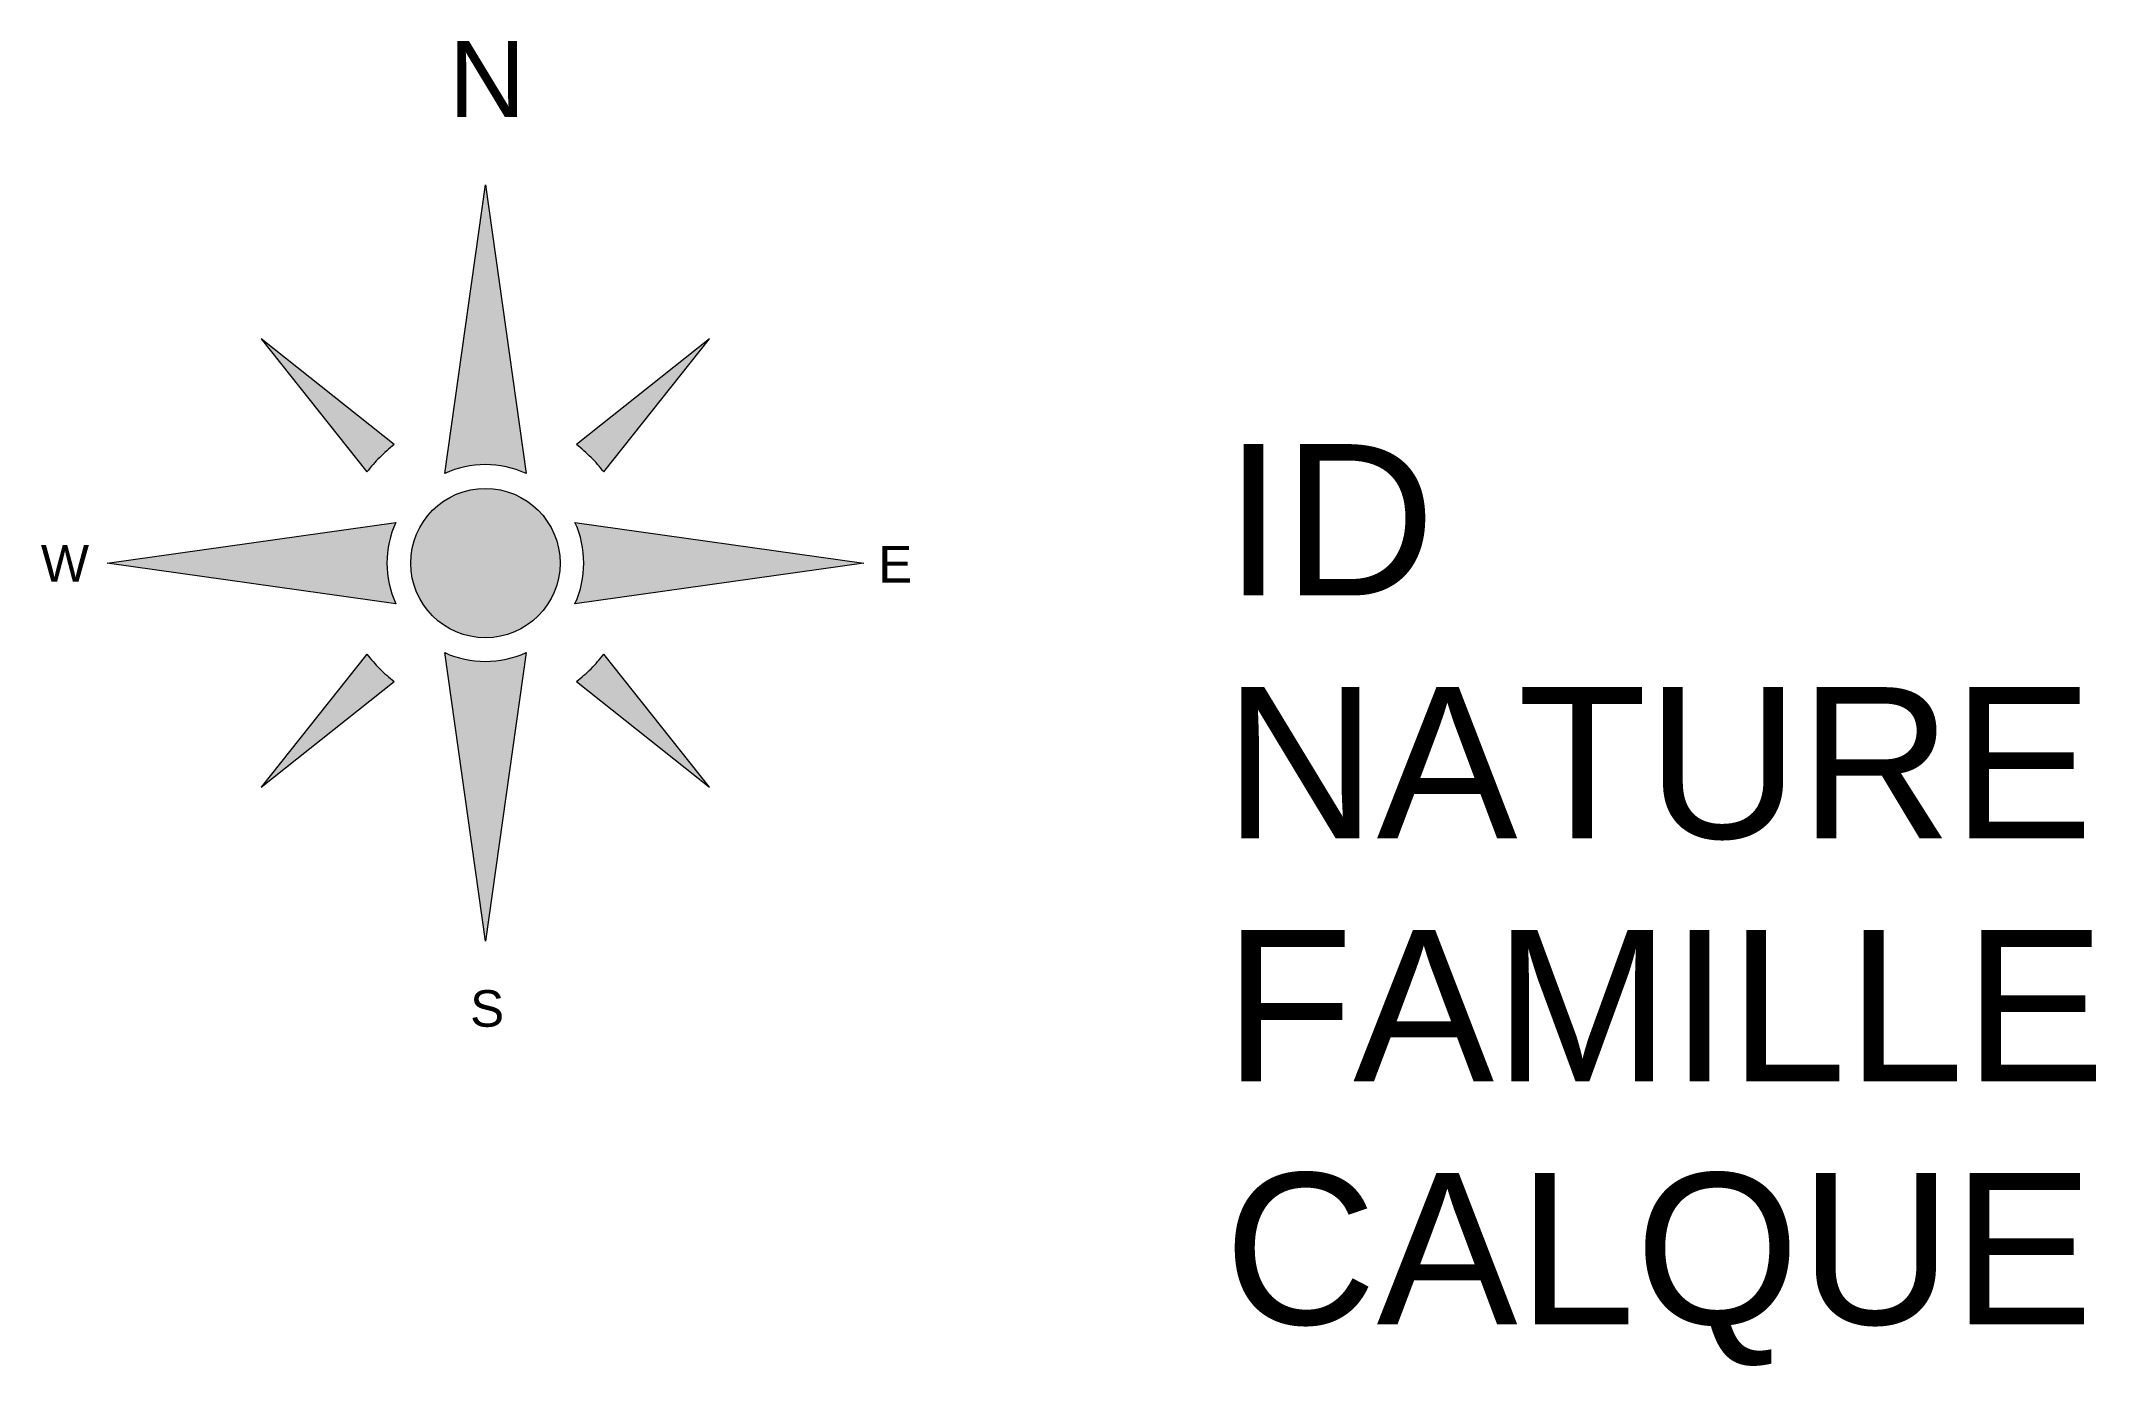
# Model space of a CAD drawing. Header units: metres. Extents: x 3268.38 to 3271.1, y 1729.27 to 1731.02.
import ezdxf
from ezdxf.enums import TextEntityAlignment as Align

# ---------------------------------------------------------------- set-up
doc = ezdxf.new("R2010")
doc.units = ezdxf.units.M
doc.linetypes.add('Socle_Continu', pattern=[2.5, 2.5, 0])
doc.layers.add('HABIL_SCI', color=7, linetype='Socle_Continu', lineweight=13)
doc.styles.get("Standard").update_dxf_attribs({"font": 'arial.ttf'})

msp = doc.modelspace()

# ---------------------------------------------------------------- hatches: boundary and pattern name
at = {"layer": 'HABIL_SCI', "linetype": 'Socle_Continu'}
h = msp.add_hatch(color=256, dxfattribs=at)
h.paths.add_polyline_path([(3268.9134, 1730.4473, -0.216351), (3269.0209, 1730.4473), (3268.9672, 1730.8288)])
h.paths.add_polyline_path([(3269.2634, 1730.6251), (3269.0876, 1730.4854, -0.064898), (3269.1237, 1730.4493)])
h.paths.add_polyline_path([(3269.0856, 1730.275), (3269.4672, 1730.3288), (3269.0856, 1730.3826, -0.216351)])
h.paths.add_polyline_path([(3269.2634, 1730.0325), (3269.1237, 1730.2084, -0.064898), (3269.0876, 1730.1723)])
h.paths.add_polyline_path([(3268.9672, 1729.8288), (3269.0209, 1730.2104, -0.216351), (3268.9134, 1730.2104)])
h.paths.add_polyline_path([(3268.8467, 1730.1723, -0.064898), (3268.8106, 1730.2084), (3268.6709, 1730.0325)])
h.paths.add_polyline_path([(3268.4672, 1730.3288), (3268.8487, 1730.275, -0.216351), (3268.8487, 1730.3826)])
h.paths.add_polyline_path([(3268.6709, 1730.6251), (3268.8106, 1730.4493, -0.064898), (3268.8467, 1730.4854)])
msp.add_hatch(color=256, dxfattribs=at).paths.add_polyline_path([(3269.0658, 1730.3288, 1), (3268.8685, 1730.3288, 1)])

# ---------------------------------------------------------------- linework, layer by layer
for points in [[(3268.9134, 1730.4473), (3268.9672, 1730.8288), (3269.0209, 1730.4473, 0.216351)], [(3268.8106, 1730.4493, -0.064898), (3268.8467, 1730.4854), (3268.6709, 1730.6251)], [(3269.0876, 1730.4854, -0.064898), (3269.1237, 1730.4493), (3269.2634, 1730.6251)], [(3268.8487, 1730.275), (3268.4672, 1730.3288), (3268.8487, 1730.3826, 0.216351)], [(3269.0856, 1730.275, 0.216351), (3269.0856, 1730.3826), (3269.4672, 1730.3288)], [(3268.9134, 1730.2104, 0.216351), (3269.0209, 1730.2104), (3268.9672, 1729.8288)], [(3268.8467, 1730.1723, -0.064898), (3268.8106, 1730.2084), (3268.6709, 1730.0325)], [(3269.1237, 1730.2084, -0.064898), (3269.0876, 1730.1723), (3269.2634, 1730.0325)]]:
    msp.add_lwpolyline(points, format="xyb", close=True, dxfattribs=at)
msp.add_circle((3268.9672, 1730.3288), 0.0987, dxfattribs=at)

# ---------------------------------------------------------------- texts
for s, height, p in [('N', 0.1006, (3268.9695, 1730.8882)), ('W', 0.0483, (3268.4115, 1730.2897)), ('E', 0.0483, (3269.5089, 1730.2886)), ('S', 0.0483, (3268.9695, 1729.7013))]:
    msp.add_text(s, height=height, dxfattribs=at).set_placement(p, align=Align.BOTTOM_CENTER)
at = {"layer": 'HABIL_SCI', "linetype": 'Socle_Continu', "flags": 9}
for tag, p, s in [('ID', (3269.9434, 1730.2861), 'ZP_1563'), ('NATURE', (3269.9434, 1729.9648), 'Flèche Nord'), ('FAMILLE', (3269.9434, 1729.6435), 'Habillage'), ('CALQUE', (3269.9434, 1729.3222), 'HABIL_SCI')]:
    msp.add_attdef(tag, p, s, height=0.2, dxfattribs=at)

doc.saveas('drawing.dxf')
